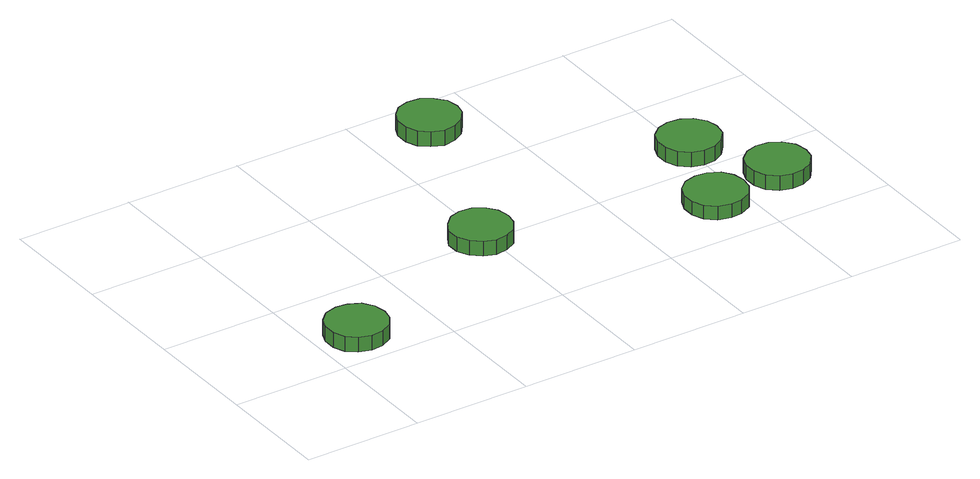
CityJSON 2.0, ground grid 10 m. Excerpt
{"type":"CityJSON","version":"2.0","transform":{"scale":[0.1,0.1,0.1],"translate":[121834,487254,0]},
"CityObjects":{
"tree1":{"type":"SolitaryVegetationObject","attributes":{"function":"something"},"geometry":[{"type":"MultiSurface","lod":"1","boundaries":[[[0,1,2,3,4,5,6,7,8,9,10,11,12,13,14]],[[15,16,17,18,19,20,21,22,23,24,25,26,27,28,29]],[[0,29,28,1]],[[1,28,27,2]],[[2,27,26,3]],[[3,26,25,4]],[[4,25,24,5]],[[5,24,23,6]],[[6,23,22,7]],[[7,22,21,8]],[[8,21,20,9]],[[9,20,19,10]],[[10,19,18,11]],[[11,18,17,12]],[[12,17,16,13]],[[13,16,15,14]],[[14,15,29,0]]]}]},
"tree2":{"type":"SolitaryVegetationObject","attributes":{"function":"something"},"geometry":[{"type":"MultiSurface","lod":"1","boundaries":[[[30,31,32,33,34,35,36,37,38,39,40,41,42,43,44]],[[45,46,47,48,49,50,51,52,53,54,55,56,57,58,59]],[[30,59,58,31]],[[31,58,57,32]],[[32,57,56,33]],[[33,56,55,34]],[[34,55,54,35]],[[35,54,53,36]],[[36,53,52,37]],[[37,52,51,38]],[[38,51,50,39]],[[39,50,49,40]],[[40,49,48,41]],[[41,48,47,42]],[[42,47,46,43]],[[43,46,45,44]],[[44,45,59,30]]]}]},
"tree3":{"type":"SolitaryVegetationObject","attributes":{"function":"something"},"geometry":[{"type":"MultiSurface","lod":"1","boundaries":[[[60,61,62,63,64,65,66,67,68,69,70,71,72,73,74]],[[75,76,77,78,79,80,81,82,83,84,85,86,87,88,89]],[[60,89,88,61]],[[61,88,87,62]],[[62,87,86,63]],[[63,86,85,64]],[[64,85,84,65]],[[65,84,83,66]],[[66,83,82,67]],[[67,82,81,68]],[[68,81,80,69]],[[69,80,79,70]],[[70,79,78,71]],[[71,78,77,72]],[[72,77,76,73]],[[73,76,75,74]],[[74,75,89,60]]]}]},
"tree4":{"type":"SolitaryVegetationObject","attributes":{"function":"something"},"geometry":[{"type":"MultiSurface","lod":"1","boundaries":[[[90,91,92,93,94,95,96,97,98,99,100,101,102,103,104]],[[105,106,107,108,109,110,111,112,113,114,115,116,117,118,119]],[[90,119,118,91]],[[91,118,117,92]],[[92,117,116,93]],[[93,116,115,94]],[[94,115,114,95]],[[95,114,113,96]],[[96,113,112,97]],[[97,112,111,98]],[[98,111,110,99]],[[99,110,109,100]],[[100,109,108,101]],[[101,108,107,102]],[[102,107,106,103]],[[103,106,105,104]],[[104,105,119,90]]]}]},
"tree5":{"type":"SolitaryVegetationObject","attributes":{"function":"something"},"geometry":[{"type":"MultiSurface","lod":"1","boundaries":[[[120,121,122,123,124,125,126,127,128,129,130,131,132,133,134]],[[135,136,137,138,139,140,141,142,143,144,145,146,147,148,149]],[[120,149,148,121]],[[121,148,147,122]],[[122,147,146,123]],[[123,146,145,124]],[[124,145,144,125]],[[125,144,143,126]],[[126,143,142,127]],[[127,142,141,128]],[[128,141,140,129]],[[129,140,139,130]],[[130,139,138,131]],[[131,138,137,132]],[[132,137,136,133]],[[133,136,135,134]],[[134,135,149,120]]]}]},
"tree6":{"type":"SolitaryVegetationObject","attributes":{"function":"something"},"geometry":[{"type":"MultiSurface","lod":"1","boundaries":[[[150,151,152,153,154,155,156,157,158,159,160,161,162,163,164]],[[165,166,167,168,169,170,171,172,173,174,175,176,177,178,179]],[[150,179,178,151]],[[151,178,177,152]],[[152,177,176,153]],[[153,176,175,154]],[[154,175,174,155]],[[155,174,173,156]],[[156,173,172,157]],[[157,172,171,158]],[[158,171,170,159]],[[159,170,169,160]],[[160,169,168,161]],[[161,168,167,162]],[[162,167,166,163]],[[163,166,165,164]],[[164,165,179,150]]]}]}
},
"vertices":[
[60,35,20],[58,46,20],[52,55,20],[42,60,20],[32,61,20],[21,58,20],[13,50,20],[9,41,20],[9,30,20],[13,20,20],[21,13,20],[32,10,20],[42,11,20],[52,16,20],[58,25,20],[58,25,7],[52,16,7],[42,11,7],[32,10,7],[21,13,7],[13,20,7],[9,30,7],[9,41,7],[13,50,7],[21,58,7],[32,61,7],[42,60,7],[52,55,7],[58,46,7],[60,35,7],
[219,103,20],[217,114,20],[211,122,20],[202,128,20],[191,129,20],[181,126,20],[173,118,20],[168,109,20],[168,98,20],[173,88,20],[181,81,20],[191,77,20],[202,79,20],[211,84,20],[217,93,20],[217,93,7],[211,84,7],[202,79,7],[191,77,7],[181,81,7],[173,88,7],[168,98,7],[168,109,7],[173,118,7],[181,126,7],[191,129,7],[202,128,7],[211,122,7],[217,114,7],[219,103,7],
[279,264,19],[277,275,19],[270,283,19],[261,289,19],[250,290,19],[240,287,19],[232,279,19],[228,270,19],[228,259,19],[232,249,19],[240,242,19],[250,238,19],[261,240,19],[270,245,19],[277,254,19],[277,254,6],[270,245,6],[261,240,6],[250,238,6],[240,242,6],[232,249,6],[228,259,6],[228,270,6],[232,279,6],[240,287,6],[250,290,6],[261,289,6],[270,283,6],[277,275,6],[279,264,6],
[400,50,19],[398,60,19],[392,69,19],[382,74,19],[372,75,19],[361,72,19],[353,65,19],[349,55,19],[349,44,19],[353,34,19],[361,27,19],[372,24,19],[382,25,19],[392,30,19],[398,39,19],[398,39,7],[392,30,7],[382,25,7],[372,24,7],[361,27,7],[353,34,7],[349,44,7],[349,55,7],[353,65,7],[361,72,7],[372,75,7],[382,74,7],[392,69,7],[398,60,7],[400,50,7],
[428,129,19],[426,139,19],[419,148,19],[410,153,19],[399,154,19],[389,151,19],[381,144,19],[377,134,19],[377,123,19],[381,113,19],[389,106,19],[399,103,19],[410,104,19],[419,109,19],[426,118,19],[426,118,6],[419,109,6],[410,104,6],[399,103,6],[389,106,6],[381,113,6],[377,123,6],[377,134,6],[381,144,6],[389,151,6],[399,154,6],[410,153,6],[419,148,6],[426,139,6],[428,129,6],
[465,61,19],[463,72,19],[456,81,19],[447,86,19],[436,87,19],[426,84,19],[418,77,19],[414,67,19],[414,56,19],[418,46,19],[426,39,19],[436,36,19],[447,37,19],[456,42,19],[463,51,19],[463,51,6],[456,42,6],[447,37,6],[436,36,6],[426,39,6],[418,46,6],[414,56,6],[414,67,6],[418,77,6],[426,84,6],[436,87,6],[447,86,6],[456,81,6],[463,72,6],[465,61,6]
]}
